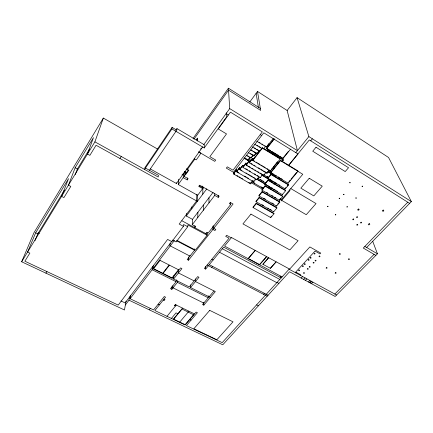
<?xml version="1.0" encoding="UTF-8"?>
<svg xmlns="http://www.w3.org/2000/svg" width="433" height="433" viewBox="0 0 433 433"><rect width="100%" height="100%" fill="white"/><g stroke="black" fill="none" stroke-linecap="round" stroke-linejoin="round"><path stroke-width="0.65" d="M195.554 278.928L195.467 281.564L215.325 291.604L203.813 305.135L202.557 304.513L208.262 297.79L208.278 295.782M208.971 202.898L209.004 197.702M176.902 240.375L195.38 250.063L207.109 235.238L207.136 232.315M231.287 237.82L226.616 235.287L225.717 236.396L229.052 238.204L204.381 268.406L205.686 269.082L205.718 266.457M203.813 305.135L203.781 302.342M176.951 128.612L176.778 130.154L172.112 127.405L171.917 128.953L204.224 147.951L204.289 144.741L176.951 128.612L175.814 130.279M203.31 210.286L203.418 205.026M202.736 186.098L202.676 188.62L198.747 186.401L199.662 185.172L219.163 196.171L218.232 197.378L214.719 195.402L214.703 193.475M202.763 194.206L202.92 186.996M203.153 187.365L203.137 188.003L199.202 185.789M197.735 217.555L197.913 212.246M197.204 201.589L197.443 194.947M193.611 314.677L185.124 324.68L173.573 319.17L181.979 309.032L193.762 314.878M196.587 200.923L96.072 145.25L89.864 155.36L87.455 154.045L93.441 137.629L75.136 167.782L68.436 185.183L70.796 186.417L63.943 197.578L61.6 196.371L68.544 178.64L35.658 232.819L27.598 252.033L29.85 253.105L24.87 261.213L118.22 305.092L167.614 239.433L171.82 241.625L183.43 226.324L179.186 224.056L196.587 200.923L196.831 194.514M194.899 225.701L194.823 227.709L195.694 226.578L192.247 224.722L192.49 219.352L213.052 192.393M205.762 233.593L206.644 232.472L208.002 233.203L230.74 204.425L229.36 203.645L230.302 202.455L233.062 204.013L188.528 260.222L187.191 259.535L194.563 250.204L194.617 248.878M197.302 140.828L197.416 138.165L197.48 140.931M210.346 297.455L190.563 287.55L190.682 284.854M191.727 208.858L191.824 206.844M189.946 255.383L189.914 256.092L170.277 245.901L170.342 245.202L169.931 245.744L170.18 243.167M188.528 260.222L188.696 256.856M172.588 240.061L176.155 241.928L187.754 226.735L187.857 224.906L207.109 235.238M192.49 219.352L186.331 216.018L186.493 213.404M183.549 172.956L183.191 177.644L187.197 179.901L187.327 177.876M183.43 226.324L183.554 224.483L187.754 226.735M178.677 269.635L178.439 272.952L194.168 280.903M187.197 179.901L188.106 178.65L184.095 176.388L185.687 174.18L185.876 171.528M185.687 174.18L186.011 172.296M176.242 279.702L176.09 281.71L170.526 288.692L171.831 289.336L177.4 282.365L177.498 281.028M184.095 176.388L184.447 171.712M172.832 285.72L172.68 287.615L173.076 287.122L173.016 287.853L203.77 303.084M190.563 287.55L198.98 277.272L197.681 276.606L189.27 286.9L173.606 279.058L173.877 275.718M171.831 289.336L172.053 286.651M203.597 187.392L197.659 195.315L178.25 184.496L178.715 179.235M150.273 168.924L176.426 183.505L176.507 182.656M173.606 279.058L181.909 268.579L180.583 267.903L172.285 278.397L152.93 268.714L153.358 265.407M289.32 268.958L222.183 342.644L186.417 325.584L197.388 312.686L196.138 312.074L185.178 324.994L154.873 310.542L165.568 297.168L164.269 296.535L153.585 309.931L130.106 298.732L152.145 269.748L152.573 266.436M130.106 298.732L130.663 295.409M125.353 304.978L129.002 300.183L129.564 296.854M126.041 301.07L124.477 309.99L21.65 261.77L33.926 232.808L103.352 118.074L157.563 149.055M21.65 261.77L94.903 141.856L103.352 118.074M75.261 174.586L77.377 168.978L89.496 149.12M34.981 240.694L37.801 233.869L64.457 190.163M267.177 178.131L267.756 176.924M269.77 172.691L270.349 171.479M277.548 156.362L278.121 155.149M269.856 172.74L270.43 171.528M45.93 273.158L46.943 271.588M119.957 158.483L121.245 156.486M172.112 127.405L144.844 167.739L144.525 169.417L171.917 128.953M149.401 170.277L176.399 130.712M193.053 138.479L228.424 88.208L260.33 108.402M193.984 139.145L228.543 90.118L260.666 110.415L257.505 91.46L287.133 110.485L297.428 150.646L229.701 108.591L228.424 88.208M196.252 139.816L197.416 138.165M196.425 139.919L197.594 138.273M181.936 175.094L182.71 174.017M200.593 149.125L201.377 148.032M203.732 144.752L229.701 108.591M176.426 183.505L202.72 146.928M187.446 169.368L194.861 159.063M204.224 147.951L226.816 116.612L226.627 112.878M178.25 184.496L183.191 177.644M185.871 174.282L188.842 170.164L186.455 168.805M249.792 101.982L257.505 91.46M186.331 216.018L206.795 188.858M172.285 240.732L125.126 302.921L120.953 300.946M152.93 268.714L174.477 240.38M192.247 224.722L214.719 195.402M233.468 172.296L263.789 132.796L297.996 153.969L288.659 165.395M253.159 180.588L250.555 183.868L233.571 173.969L236.483 169.725L237.614 170.391M233.571 173.969L236.483 169.725M255.99 178.986L253.727 181.828L236.635 171.825L239.579 167.539L240.721 168.21M236.635 171.825L239.579 167.539M259.248 176.881L256.958 179.755L239.747 169.644L242.729 165.314L243.876 165.991M239.747 169.644L242.729 165.314M249.175 158.321L249.971 157.298M244.05 157.861L248.028 160.237L250.409 157.157M247.086 163.734L245.928 163.046L242.881 166.997L242.918 167.419L260.238 177.644L262.56 174.737M242.918 167.419L245.971 163.468L245.928 163.046M287.133 110.485L297.07 97.642L388.563 157.504L411.35 201.599L366.67 247.503M252.937 155.176L250.978 158.137L246.404 155.404M250.978 158.137L253.386 155.03M265.932 172.561L263.583 175.495L246.139 165.162L246.096 164.735L249.191 160.746L250.317 161.417M246.139 165.162L249.235 161.163L249.191 160.746M255.952 153.017L253.971 156.01L248.217 152.551M253.971 156.01L256.406 152.871M253.641 159.079L252.509 158.397L249.376 162.435L249.424 162.862L266.982 173.314L269.358 170.342M249.424 162.862L252.558 158.819L252.509 158.397M259.021 150.83L257.018 153.85L250.647 150.007M257.018 153.85L259.481 150.673M252.726 160.075L262.322 147.729L280.091 158.548L280.173 158.976L270.452 171.073L252.775 160.502L252.726 160.075L254.431 161.098M252.775 160.502L262.387 148.146L262.322 147.729M263.627 148.941L265.467 146.581M256.78 141.212L266.463 147.128L268.893 143.556M266.463 147.128L273.12 138.603M290.575 149.147L282.976 158.575L266.717 148.654L266.652 148.27L273.921 138.977M266.717 148.654L274.398 138.836M149.239 309.811L150.365 308.393M250.88 182.97L251.995 181.568M254.81 179.976L255.562 179.029M258.046 177.887L256.958 179.755M264.303 174.088L263.583 175.495M268.893 170.407L266.912 172.881L266.982 173.314M271.226 169.584L272.492 168.009M273.337 166.959L277.558 161.704M270.674 172.383L280.432 160.259L297.888 170.878L297.996 171.316L288.124 183.197L270.744 172.821L270.674 172.383L274.143 174.456M270.744 172.821L280.514 160.686L280.432 160.259M288.378 151.382L282.895 158.186L282.976 158.575M267.746 178.136L270.966 174.147L288.405 184.545L288.497 184.994L285.244 188.902L267.816 178.58L267.746 178.136L268.909 178.824M267.816 178.58L271.036 174.591L270.966 174.147M282.089 161.152L283.22 159.75L266.907 149.802L266.972 150.186L283.301 160.14L282.17 161.541M264.817 183.901L268.027 179.928L285.515 190.271L285.601 190.731L282.354 194.623L264.882 184.355L264.817 183.901L266.56 184.923M264.882 184.355L268.097 180.377L268.027 179.928M265.077 185.725L261.878 189.676L261.943 190.136L279.464 200.349L282.7 196.479L282.614 196.014L265.077 185.725L265.148 186.179L261.943 190.136M262.127 191.527L258.939 195.456L258.994 195.927L276.568 206.086L279.799 202.238L279.713 201.762L262.127 191.527L262.192 191.992L258.994 195.927M259.172 197.34L255.99 201.253L256.044 201.729L273.661 211.834L276.887 208.002L276.806 207.521L259.172 197.34L259.232 197.816L256.044 201.729M271.529 182.147L272.384 181.097L262.154 175.04M295.82 152.622L308.87 136.584L297.07 97.642M271.599 182.569L272.384 181.097M256.212 203.169L253.04 207.061L253.089 207.542L270.755 217.599L273.97 213.783L273.894 213.296L256.212 203.169L256.266 203.651L253.089 207.542M268.877 187.927L269.732 186.883L267.448 185.546M269.483 188.712L270.755 187.153M273.299 184.041L274.576 182.482M277.542 178.845L278.814 177.286M288.151 165.861L309.319 139.951L409.618 203.38M269.57 188.761L270.841 187.208M273.813 183.57L274.657 182.531M278.056 178.38L278.901 177.341M174.818 305.682L175.598 304.729M270.825 189.47L272.086 187.933M275.031 184.334L275.875 183.311M279.236 179.197L280.081 178.174M166.997 316.323L176.236 305.043M205.686 269.082L223.666 247.124L281.179 277.894M310.721 140.833L312.377 138.809M211.715 267.405L212.571 266.371M171.419 318.434L176.025 312.859L177.925 313.773M173.308 319.337L182.596 308.134M288.887 181.714L290.175 180.166M291.03 179.138L296.605 172.426M285.964 187.473L285.152 188.447L285.244 188.902M287.187 186.006L288.405 184.545M280.595 198.428L279.382 199.878L279.464 200.349M277.694 204.165L279.713 201.762M179.576 322.325L188.912 311.203M271.486 216.154L270.685 217.106L270.755 217.599M209.085 296.822L214.059 290.96M248.066 258.642L255.134 250.382L231.514 237.544L224.559 246.041L282.1 276.882M259.573 264.807L266.69 256.661L268.601 257.7L262.842 264.265L270.414 268.33L276.2 261.824L289.634 269.126L309.86 246.934L320.75 253.083L320.003 253.884L315.045 251.091L295.734 272.054L300.637 274.722L300.161 275.231M262.923 264.303L268.682 257.743L276.119 261.781L270.333 268.287M263.529 294.299L264.417 293.32M279.945 277.234L280.865 276.216M295.874 272.898L296.345 272.389M301.184 278.073L302.602 276.557M303.62 279.388L305.038 277.878M305.433 280.373L306.856 278.863M308.458 282.013L309.882 280.508M309.66 282.662L311.089 281.163M310.266 282.993L311.69 281.488M311.468 283.642L312.891 282.143M407.772 202.216L363.282 248.06L375.86 255.4M334.828 294.056L374.08 254.36M372.699 241.273L377.441 253.808L335.137 296.464L289.536 271.762L222.768 344.792L129.002 300.183M158.126 304.242L159.414 304.859M189.833 319.505L191.077 320.106M163.246 300.069L164.221 300.54L164.989 299.576L164.02 299.106M175.457 305.996L174.499 305.53L175.278 304.578L194.552 313.947M38.153 232.862L39.365 233.452M35.658 232.819L37.801 233.869M152.145 269.748L176.09 281.71M177.4 282.365L208.262 297.79M256.596 304.87L258.42 305.801M207.136 265.028L267.193 296.199M209.301 264.671L268.081 295.23M176.648 240.818L194.563 250.204M211.851 259.264L213.166 259.952M277.05 282.419L278.895 283.399M219.477 252.244L276.822 282.673M222.34 248.748L279.799 279.409M75.136 167.782L77.377 168.978M181.892 220.765L207.12 234.318M289.087 269.212L336.582 295.008M94.903 141.856L158.202 177.016L158.451 175.311L145.412 168.053M184.545 171.549L186.596 172.713L188.193 170.494L186.655 169.617M256.266 203.651L273.97 213.783M261.857 204.62L263.616 205.632M267.724 207.986L268.893 208.657M270.068 209.334L271.242 210.005M259.232 197.816L276.887 208.002M263.616 198.168L265.369 199.18M271.805 202.904L273.564 203.921M194.244 158.705L196.268 159.874L199.326 155.631L200.798 153.228L198.628 151.859L214.752 161.368L215.71 160.075L209.859 156.654L226.508 133.932L218.297 128.969L230.432 112.147L262.333 131.892L233.014 170.191L227.287 166.84L226.318 168.123L234.621 172.967M262.192 191.992L279.799 202.238M251.946 181.892L263.334 188.544M280.043 199.402L306.261 214.708L316.041 203.564L290.797 188.561M250.777 182.396L262.896 189.47M266.544 192.393L267.713 193.075M271.794 195.456L272.963 196.138M274.711 197.156L275.881 197.838M233.544 173.552L234.675 174.207M236.938 175.527L238.069 176.188M239.2 176.848L240.331 177.503M241.462 178.163L242.594 178.824M248.813 182.45L249.944 183.11M265.148 186.179L282.7 196.479M236.515 170.142L237.647 170.808M236.602 171.403L238.881 172.735M244.569 176.069L246.28 177.065M247.416 177.736L248.558 178.401M252.542 180.734L253.678 181.4L253.727 181.828M364.857 246.442L377.441 253.808M253.608 182.466L254.745 183.132M260.996 186.791L263.275 188.117M260.325 179.424L261.456 180.09M262.593 180.761L263.724 181.427M258.106 178.504L265.489 182.85M239.611 167.955L240.753 168.626M257.132 179.089L265.104 183.781M268.308 185.952L269.472 186.634M271.215 187.662L272.379 188.344M273.542 189.032L275.285 190.055M276.449 190.736L277.613 191.424M239.714 169.216L242.004 170.564M246.014 172.924L247.162 173.595M248.309 174.272L249.457 174.943M250.599 175.619L252.32 176.626M253.467 177.303L254.609 177.974M257.18 179.511L266.306 184.875M268.097 180.377L285.601 190.731M242.767 165.731L243.914 166.413M245.76 168.702L247.492 169.72M249.224 170.743L250.377 171.425M254.415 173.806L255.567 174.488M257.299 175.511L258.452 176.188M267.015 176.415L268.146 177.086M263.681 174.813L268.779 177.833M246.096 164.735L247.259 165.428M248.423 166.115L250.166 167.149M251.903 168.177L253.067 168.87M254.81 169.898L255.968 170.591M257.711 171.62L258.874 172.312M260.033 173L261.776 174.034M270.068 179.511L271.81 180.545M273.548 181.573L277.028 183.635M278.771 184.669L279.929 185.356M261.646 175.116L272.454 181.519M251.075 163.447L252.206 164.118M253.9 165.13L255.032 165.807M258.425 167.825L260.125 168.838M261.256 169.509L262.387 170.185M263.518 170.856L266.349 172.54M245.971 163.468L247.129 164.156M248.639 158.83L251.535 160.562M268.666 170.808L271.491 172.491M275.301 175.149L276.46 175.836M278.192 176.875L279.35 177.568M280.508 178.255L282.246 179.294M268.298 171.69L275.101 175.749L275.171 176.161L267.794 171.76M245.148 158.169L247.99 159.858L248.028 160.237M249.235 161.163L250.366 161.839M244.136 158.245L249.354 161.357M271.036 174.591L288.497 184.994M247.508 155.712L249.219 156.741M252.558 158.819L253.695 159.501M256.141 162.121L257.283 162.803M258.42 163.485L260.13 164.508M261.267 165.19L262.409 165.866M263.545 166.548L265.256 167.571M266.966 168.594L268.103 169.276M269.245 169.958L270.381 170.64L270.452 171.073M273.64 166.819L274.766 167.501M250.48 153.563L253.354 155.29M273.288 167.685L274.419 168.367M272.795 167.75L274.49 168.773M251.183 149.98L252.342 150.679M253.494 151.377L256.39 153.12M254.436 147.864L255.562 148.546M256.688 149.228L258.371 150.251M252.239 146.879L259.551 151.312M277.472 162.175L278.598 162.857M277.136 163.024L278.262 163.706M276.644 163.079L277.775 163.761M262.387 148.146L280.173 158.976M256.98 145.25L258.106 145.943M259.237 146.63L260.937 147.664M254.766 144.249L262.122 148.725M280.514 160.686L302.775 174.277L281.158 200.057L281.315 200.934L289.953 190.644L289.769 189.784M259.004 142.23L260.141 142.922M261.851 143.967L262.988 144.665M264.693 145.71L266.403 146.749M266.652 148.27L270.576 150.662M271.697 151.35L278.414 155.452M279.534 156.134L282.332 157.845M226.113 113.587L228.386 114.989M260.238 134.631L261.689 135.524M308.87 136.584L411.35 201.599M283.22 159.75L283.301 160.14M288.032 182.748L288.124 183.197M282.267 194.157L282.354 194.623M276.487 205.61L276.568 206.086M256.13 93.333L258.452 107.785M273.586 211.353L273.661 211.834M260.184 177.211L260.238 177.644M250.512 183.44L250.555 183.868M230.643 202.449L230.74 204.425M218.194 195.38L218.232 197.378M213.783 225.674L213.799 228.326L215.84 229.43L214.941 230.556L212.906 229.452L212.895 226.129M343.748 194.26L343.569 194.601L343.954 194.715L344.132 194.374L343.748 194.26M349.875 182.445L349.696 182.796L350.08 182.915L350.265 182.564L349.875 182.445M355.958 197.865L355.78 198.206L356.159 198.314L356.343 197.973L355.958 197.865M362.215 186.141L362.026 186.493L362.41 186.607L362.594 186.255L362.215 186.141M160.031 260.363L153.672 268.72L162.732 273.255L169.141 264.985L160.031 260.363M169.476 265.158L163.062 273.423L172.025 277.91L178.483 269.732L169.476 265.158M250.956 214.113L242.945 223.888L289.845 249.944L298.093 240.71L250.956 214.113M316.02 147.231L312.729 151.204L345.209 171.56L348.554 167.744L316.02 147.231M309.227 178.244L300.832 188.144L313.806 195.911L322.26 186.168L309.227 178.244M255.297 250.469L248.336 258.593L259.524 264.59L266.533 256.574L255.297 250.469M209.729 310.353L193.849 328.761L216.868 339.743L233.019 321.827L209.729 310.353M299.019 269.992L298.548 270.506L299.16 270.836L299.636 270.327L299.019 269.992M302.835 265.857L302.358 266.371L302.976 266.712L303.452 266.192L302.835 265.857M304.756 263.773L304.275 264.292L304.892 264.633L305.373 264.114L304.756 263.773M308.626 259.578L308.144 260.109L308.761 260.45L309.243 259.924L308.626 259.578M310.575 257.467L310.088 257.998L310.705 258.344L311.192 257.814L310.575 257.467M314.499 253.218L314.006 253.754L314.629 254.101L315.116 253.57L314.499 253.218M303.928 272.666L303.452 273.18L304.063 273.51L304.54 273.001L303.928 272.666M307.755 268.557L307.273 269.072L307.885 269.413L308.366 268.893L307.755 268.557M309.682 266.49L309.2 267.009L309.811 267.345L310.293 266.825L309.682 266.49M313.557 262.322L313.075 262.847L313.687 263.188L314.174 262.663L313.557 262.322M315.511 260.222L315.024 260.753L315.641 261.094L316.128 260.569L315.511 260.222M319.446 256L318.953 256.531L319.57 256.877L320.063 256.347L319.446 256M326.585 267.545L326.092 268.059L326.699 268.4L327.191 267.881L326.585 267.545M339.813 253.635L339.304 254.166L339.916 254.512L340.419 253.982L339.813 253.635M335.618 272.579L335.126 273.088L335.721 273.423L336.214 272.914L335.618 272.579M348.906 258.826L348.397 259.351L348.998 259.697L349.507 259.172L348.906 258.826M327.862 206.243L327.527 206.476L327.77 206.741L328.106 206.503L327.862 206.243M339.445 198.19L339.099 198.428L339.342 198.693L339.683 198.455L339.445 198.19M335.607 214.579L335.272 214.811L335.515 215.071L335.851 214.838L335.607 214.579M347.152 206.665L346.806 206.904L347.044 207.163L347.39 206.931L347.152 206.665M358.708 209.02L357.615 209.648L358.129 210.346L359.217 209.718L358.708 209.02M353.328 218.957L352.63 219.352L353.025 219.883L353.723 219.488L353.328 218.957M357.155 216.76L356.456 217.16L356.852 217.696L357.55 217.296L357.155 216.76M357.339 224.37L356.646 224.765L357.036 225.29L357.728 224.895L357.339 224.37M361.154 222.199L360.456 222.594L360.846 223.125L361.539 222.73L361.154 222.199M383.237 210.059L382.323 210.579L382.907 211.418L383.827 210.898L383.237 210.059M369.338 223.644L368.256 224.251L368.754 224.933L369.831 224.321L369.338 223.644"/></g></svg>
